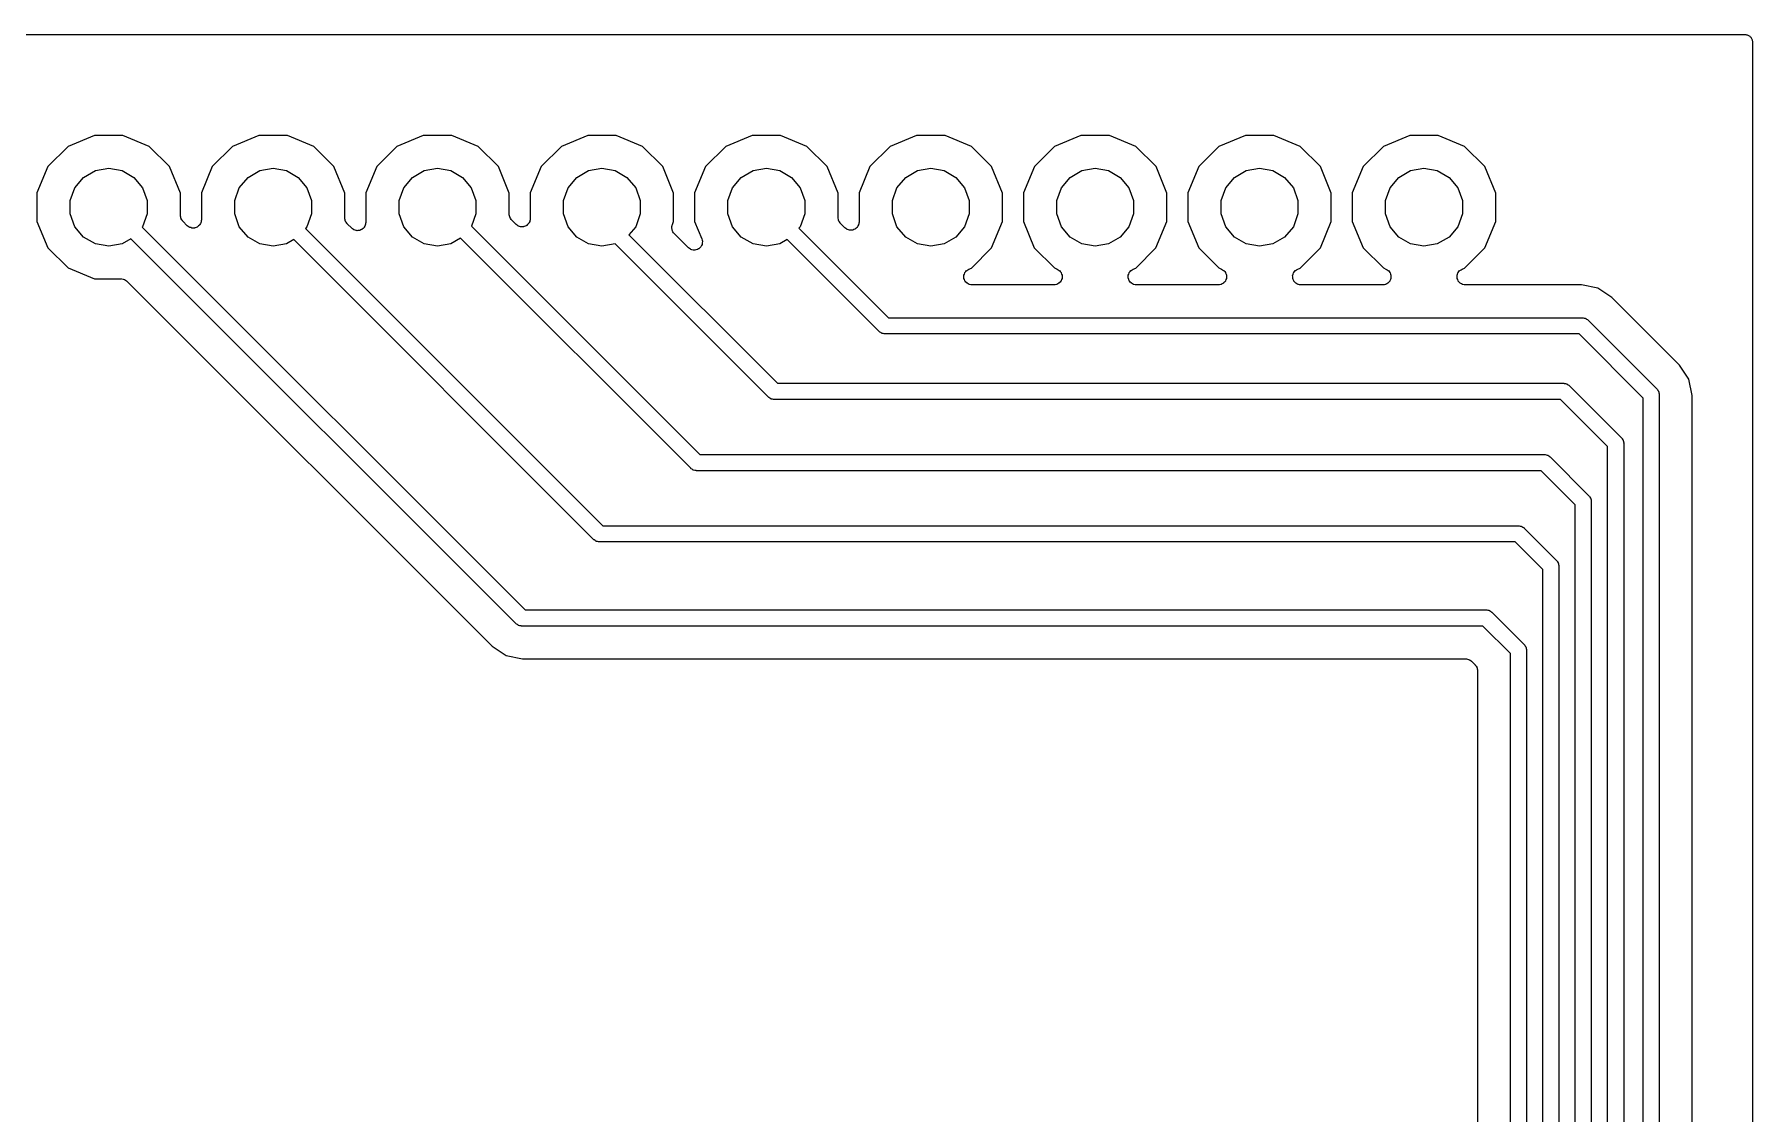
# Model space of a CAD drawing. Extents: x 37 to 156, y -136 to -20.
# Drawn here: x 128.97 to 155.52, y -36.76 to -20.08 of the extents above; entities that cross this region are included whole.
import ezdxf

# ---------------------------------------------------------------- set-up
doc = ezdxf.new("R2010")
doc.units = 0
doc.header["$MEASUREMENT"] = 0
doc.layers.add('BLACK', color=7, linetype='CONTINUOUS')

msp = doc.modelspace()

# ---------------------------------------------------------------- linework, layer by layer
at = {"layer": 'Black'}
for p, q in [((37.61, -20.083), (155.39, -20.083)), ((155.39, -20.083), (155.401, -20.0849)), ((155.401, -20.0849), (155.412, -20.0849)), ((155.412, -20.0849), (155.422, -20.0887)), ((155.422, -20.0887), (155.433, -20.0907)), ((155.433, -20.0907), (155.443, -20.0962)), ((155.443, -20.0962), (155.453, -20.1)), ((155.453, -20.1), (155.462, -20.1072)), ((155.462, -20.1072), (155.472, -20.1127)), ((155.472, -20.1127), (155.479, -20.1212)), ((155.479, -20.1212), (155.487, -20.1284)), ((155.487, -20.1284), (155.493, -20.138)), ((155.493, -20.138), (155.5, -20.1465)), ((155.5, -20.1465), (155.504, -20.1569)), ((155.504, -20.1569), (155.509, -20.1666)), ((155.509, -20.1666), (155.511, -20.1775)), ((155.511, -20.1775), (155.515, -20.1879)), ((155.515, -20.1879), (155.515, -20.1991)), ((155.515, -20.1991), (155.517, -20.21)), ((155.517, -20.21), (155.517, -135.99)), ((129.901, -21.6458), (129.493, -21.8141)), ((130.341, -21.6462), (129.901, -21.6458)), ((130.748, -21.8152), (130.341, -21.6462)), ((132.441, -21.6458), (132.033, -21.8141)), ((132.881, -21.6462), (132.441, -21.6458)), ((133.288, -21.8152), (132.881, -21.6462)), ((134.981, -21.6458), (134.573, -21.8141)), ((135.421, -21.6462), (134.981, -21.6458)), ((135.828, -21.8152), (135.421, -21.6462)), ((137.521, -21.6458), (137.113, -21.8141)), ((137.961, -21.6462), (137.521, -21.6458)), ((138.368, -21.8152), (137.961, -21.6462)), ((140.061, -21.6458), (139.653, -21.8141)), ((140.501, -21.6462), (140.061, -21.6458)), ((140.908, -21.8152), (140.501, -21.6462)), ((142.601, -21.6458), (142.193, -21.8141)), ((143.041, -21.6462), (142.601, -21.6458)), ((143.448, -21.8152), (143.041, -21.6462)), ((145.141, -21.6458), (144.733, -21.8141)), ((145.581, -21.6462), (145.141, -21.6458)), ((145.988, -21.8152), (145.581, -21.6462)), ((147.681, -21.6458), (147.273, -21.8141)), ((148.121, -21.6462), (147.681, -21.6458)), ((148.528, -21.8152), (148.121, -21.6462)), ((150.221, -21.6458), (149.813, -21.8141)), ((150.661, -21.6462), (150.221, -21.6458)), ((151.068, -21.8152), (150.661, -21.6462)), ((129.493, -21.8141), (129.181, -22.1255)), ((131.06, -22.1272), (130.748, -21.8152)), ((132.033, -21.8141), (131.721, -22.1255)), ((133.6, -22.1272), (133.288, -21.8152)), ((134.573, -21.8141), (134.261, -22.1255)), ((136.14, -22.1272), (135.828, -21.8152)), ((137.113, -21.8141), (136.801, -22.1255)), ((138.68, -22.1272), (138.368, -21.8152)), ((139.653, -21.8141), (139.341, -22.1255)), ((141.22, -22.1272), (140.908, -21.8152)), ((142.193, -21.8141), (141.881, -22.1255)), ((143.76, -22.1272), (143.448, -21.8152)), ((144.733, -21.8141), (144.421, -22.1255)), ((146.3, -22.1272), (145.988, -21.8152)), ((147.273, -21.8141), (146.961, -22.1255)), ((148.84, -22.1272), (148.528, -21.8152)), ((149.813, -21.8141), (149.501, -22.1255)), ((151.38, -22.1272), (151.068, -21.8152)), ((129.181, -22.1255), (129.012, -22.5326)), ((129.598, -22.4529), (129.733, -22.2926)), ((129.733, -22.2926), (129.914, -22.188)), ((129.914, -22.188), (130.12, -22.1517)), ((130.12, -22.1517), (130.326, -22.188)), ((130.326, -22.188), (130.507, -22.2926)), ((130.507, -22.2926), (130.642, -22.4529)), ((131.228, -22.5346), (131.06, -22.1272)), ((131.721, -22.1255), (131.552, -22.5326)), ((132.138, -22.4529), (132.273, -22.2926)), ((132.273, -22.2926), (132.454, -22.188)), ((132.454, -22.188), (132.66, -22.1517)), ((132.66, -22.1517), (132.866, -22.188)), ((132.866, -22.188), (133.047, -22.2926)), ((133.047, -22.2926), (133.182, -22.4529)), ((133.768, -22.5346), (133.6, -22.1272)), ((134.261, -22.1255), (134.092, -22.5326)), ((134.678, -22.4529), (134.813, -22.2926)), ((134.813, -22.2926), (134.994, -22.188)), ((134.994, -22.188), (135.2, -22.1517)), ((135.2, -22.1517), (135.406, -22.188)), ((135.406, -22.188), (135.587, -22.2926)), ((135.587, -22.2926), (135.722, -22.4529)), ((136.308, -22.5346), (136.14, -22.1272)), ((136.801, -22.1255), (136.632, -22.5326)), ((137.218, -22.4529), (137.353, -22.2926)), ((137.353, -22.2926), (137.534, -22.188)), ((137.534, -22.188), (137.74, -22.1517)), ((137.74, -22.1517), (137.946, -22.188)), ((137.946, -22.188), (138.127, -22.2926)), ((138.127, -22.2926), (138.262, -22.4529)), ((138.848, -22.5346), (138.68, -22.1272)), ((139.341, -22.1255), (139.172, -22.5326)), ((139.758, -22.4529), (139.893, -22.2926)), ((139.893, -22.2926), (140.074, -22.188)), ((140.074, -22.188), (140.28, -22.1517)), ((140.28, -22.1517), (140.486, -22.188)), ((140.486, -22.188), (140.667, -22.2926)), ((140.667, -22.2926), (140.802, -22.4529)), ((141.388, -22.5346), (141.22, -22.1272)), ((141.881, -22.1255), (141.712, -22.5326)), ((142.298, -22.4529), (142.433, -22.2926)), ((142.433, -22.2926), (142.614, -22.188)), ((142.614, -22.188), (142.82, -22.1517)), ((142.82, -22.1517), (143.026, -22.188)), ((143.026, -22.188), (143.207, -22.2926)), ((143.207, -22.2926), (143.342, -22.4529)), ((143.928, -22.5346), (143.76, -22.1272)), ((144.421, -22.1255), (144.252, -22.5326)), ((144.838, -22.4529), (144.973, -22.2926)), ((144.973, -22.2926), (145.154, -22.188)), ((145.154, -22.188), (145.36, -22.1517)), ((145.36, -22.1517), (145.566, -22.188)), ((145.566, -22.188), (145.747, -22.2926)), ((145.747, -22.2926), (145.882, -22.4529)), ((146.468, -22.5346), (146.3, -22.1272)), ((146.961, -22.1255), (146.792, -22.5326)), ((147.378, -22.4529), (147.513, -22.2926)), ((147.513, -22.2926), (147.694, -22.188)), ((147.694, -22.188), (147.9, -22.1517)), ((147.9, -22.1517), (148.106, -22.188)), ((148.106, -22.188), (148.287, -22.2926)), ((148.287, -22.2926), (148.422, -22.4529)), ((149.008, -22.5346), (148.84, -22.1272)), ((149.501, -22.1255), (149.332, -22.5326)), ((149.918, -22.4529), (150.053, -22.2926)), ((150.053, -22.2926), (150.234, -22.188)), ((150.234, -22.188), (150.44, -22.1517)), ((150.44, -22.1517), (150.646, -22.188)), ((150.646, -22.188), (150.827, -22.2926)), ((150.827, -22.2926), (150.962, -22.4529)), ((151.548, -22.5346), (151.38, -22.1272)), ((129.012, -22.5326), (129.012, -22.9734)), ((129.527, -22.6494), (129.598, -22.4529)), ((130.642, -22.4529), (130.713, -22.6494)), ((131.228, -22.88), (131.228, -22.5346)), ((131.552, -22.5326), (131.552, -22.9501)), ((132.067, -22.6494), (132.138, -22.4529)), ((133.182, -22.4529), (133.253, -22.6494)), ((133.768, -22.9199), (133.768, -22.5346)), ((134.092, -22.5326), (134.092, -22.9901)), ((134.607, -22.6494), (134.678, -22.4529)), ((135.722, -22.4529), (135.793, -22.6494)), ((136.308, -22.86), (136.308, -22.5346)), ((136.632, -22.5326), (136.632, -22.9302)), ((137.147, -22.6494), (137.218, -22.4529)), ((138.262, -22.4529), (138.333, -22.6494)), ((138.848, -22.9754), (138.848, -22.5346)), ((139.172, -22.5326), (139.172, -22.9734)), ((139.687, -22.6494), (139.758, -22.4529)), ((140.802, -22.4529), (140.873, -22.6494)), ((141.388, -22.9139), (141.388, -22.5346)), ((141.712, -22.5326), (141.712, -22.9841)), ((142.227, -22.6494), (142.298, -22.4529)), ((143.342, -22.4529), (143.413, -22.6494)), ((143.928, -22.9754), (143.928, -22.5346)), ((144.252, -22.5326), (144.252, -22.9734)), ((144.767, -22.6494), (144.838, -22.4529)), ((145.882, -22.4529), (145.953, -22.6494)), ((146.468, -22.9754), (146.468, -22.5346)), ((146.792, -22.5326), (146.792, -22.9734)), ((147.307, -22.6494), (147.378, -22.4529)), ((148.422, -22.4529), (148.493, -22.6494)), ((149.008, -22.9754), (149.008, -22.5346)), ((149.332, -22.5326), (149.332, -22.9734)), ((149.847, -22.6494), (149.918, -22.4529)), ((150.962, -22.4529), (151.033, -22.6494)), ((151.548, -22.9754), (151.548, -22.5346)), ((129.527, -22.8586), (129.527, -22.6494)), ((130.713, -22.6494), (130.713, -22.8586)), ((132.067, -22.8586), (132.067, -22.6494)), ((133.253, -22.6494), (133.253, -22.8586)), ((134.607, -22.8586), (134.607, -22.6494)), ((135.793, -22.6494), (135.793, -22.8586)), ((137.147, -22.8586), (137.147, -22.6494)), ((138.333, -22.6494), (138.333, -22.8586)), ((139.687, -22.8586), (139.687, -22.6494)), ((140.873, -22.6494), (140.873, -22.8586)), ((142.227, -22.8586), (142.227, -22.6494)), ((143.413, -22.6494), (143.413, -22.8586)), ((144.767, -22.8586), (144.767, -22.6494)), ((145.953, -22.6494), (145.953, -22.8586)), ((147.307, -22.8586), (147.307, -22.6494)), ((148.493, -22.6494), (148.493, -22.8586)), ((149.847, -22.8586), (149.847, -22.6494)), ((151.033, -22.6494), (151.033, -22.8586)), ((129.012, -22.9734), (129.18, -23.3808)), ((129.598, -23.0551), (129.527, -22.8586)), ((129.733, -23.2154), (129.598, -23.0551)), ((130.642, -23.0551), (130.637, -23.0604)), ((130.637, -23.0604), (136.552, -28.975)), ((130.713, -22.8586), (130.642, -23.0551)), ((131.229, -22.8855), (131.228, -22.88)), ((131.228, -22.8912), (131.229, -22.8855)), ((131.233, -22.9071), (131.228, -22.8912)), ((131.236, -22.9234), (131.233, -22.9071)), ((131.238, -22.9283), (131.236, -22.9234)), ((131.24, -22.9338), (131.238, -22.9283)), ((131.249, -22.9473), (131.24, -22.9338)), ((131.258, -22.9616), (131.249, -22.9473)), ((131.262, -22.9653), (131.258, -22.9616)), ((131.265, -22.9699), (131.262, -22.9653)), ((131.335, -23.0398), (131.265, -22.9699)), ((131.349, -23.0493), (131.335, -23.0398)), ((131.361, -23.06), (131.349, -23.0493)), ((131.367, -23.0619), (131.361, -23.06)), ((131.371, -23.0651), (131.367, -23.0619)), ((131.387, -23.0694), (131.371, -23.0651)), ((131.403, -23.0751), (131.387, -23.0694)), ((131.408, -23.0751), (131.403, -23.0751)), ((131.414, -23.0765), (131.408, -23.0751)), ((131.43, -23.0751), (131.414, -23.0765)), ((131.447, -23.0751), (131.43, -23.0751)), ((131.452, -23.0732), (131.447, -23.0751)), ((131.458, -23.0727), (131.452, -23.0732)), ((131.473, -23.0657), (131.458, -23.0727)), ((131.488, -23.0601), (131.473, -23.0657)), ((131.493, -23.0564), (131.488, -23.0601)), ((131.498, -23.0541), (131.493, -23.0564)), ((131.509, -23.0424), (131.498, -23.0541)), ((131.522, -23.0317), (131.509, -23.0424)), ((131.525, -23.0269), (131.522, -23.0317)), ((131.529, -23.0229), (131.525, -23.0269)), ((131.536, -23.0079), (131.529, -23.0229)), ((131.544, -22.9936), (131.536, -23.0079)), ((131.545, -22.988), (131.544, -22.9936)), ((131.547, -22.9829), (131.545, -22.988)), ((131.549, -22.9664), (131.547, -22.9829)), ((131.552, -22.9501), (131.549, -22.9664)), ((132.138, -23.0551), (132.067, -22.8586)), ((132.273, -23.2154), (132.138, -23.0551)), ((133.182, -23.0551), (133.159, -23.0822)), ((133.159, -23.0822), (137.752, -27.675)), ((133.253, -22.8586), (133.182, -23.0551)), ((133.769, -22.9255), (133.768, -22.9199)), ((133.768, -22.9311), (133.769, -22.9255)), ((133.773, -22.9471), (133.768, -22.9311)), ((133.775, -22.9634), (133.773, -22.9471)), ((133.778, -22.9683), (133.775, -22.9634)), ((133.78, -22.9737), (133.778, -22.9683)), ((133.789, -22.9873), (133.78, -22.9737)), ((133.797, -23.0016), (133.789, -22.9873)), ((133.802, -23.0052), (133.797, -23.0016)), ((133.805, -23.0099), (133.802, -23.0052)), ((133.875, -23.0798), (133.805, -23.0099)), ((133.889, -23.0893), (133.875, -23.0798)), ((133.901, -23.0999), (133.889, -23.0893)), ((134.038, -23.094), (134.033, -23.0964)), ((134.049, -23.0823), (134.038, -23.094)), ((134.062, -23.0717), (134.049, -23.0823)), ((134.065, -23.0668), (134.062, -23.0717)), ((134.069, -23.0628), (134.065, -23.0668)), ((134.076, -23.0479), (134.069, -23.0628)), ((134.084, -23.0335), (134.076, -23.0479)), ((134.085, -23.028), (134.084, -23.0335)), ((134.087, -23.0229), (134.085, -23.028)), ((134.089, -23.0064), (134.087, -23.0229)), ((134.092, -22.9901), (134.089, -23.0064)), ((134.678, -23.0551), (134.607, -22.8586)), ((134.813, -23.2154), (134.678, -23.0551)), ((135.793, -22.8586), (135.724, -23.0476)), ((135.724, -23.0476), (139.252, -26.575)), ((136.309, -22.8656), (136.308, -22.86)), ((136.308, -22.8712), (136.309, -22.8656)), ((136.313, -22.8871), (136.308, -22.8712)), ((136.316, -22.9034), (136.313, -22.8871)), ((136.318, -22.9083), (136.316, -22.9034)), ((136.32, -22.9138), (136.318, -22.9083)), ((136.329, -22.9273), (136.32, -22.9138)), ((136.338, -22.9417), (136.329, -22.9273)), ((136.342, -22.9453), (136.338, -22.9417)), ((136.345, -22.9499), (136.342, -22.9453)), ((136.415, -23.0198), (136.345, -22.9499)), ((136.429, -23.0293), (136.415, -23.0198)), ((136.441, -23.04), (136.429, -23.0293)), ((136.447, -23.0419), (136.441, -23.04)), ((136.451, -23.0451), (136.447, -23.0419)), ((136.467, -23.0494), (136.451, -23.0451)), ((136.483, -23.0551), (136.467, -23.0494)), ((136.488, -23.0551), (136.483, -23.0551)), ((136.494, -23.0566), (136.488, -23.0551)), ((136.51, -23.0551), (136.494, -23.0566)), ((136.527, -23.0551), (136.51, -23.0551)), ((136.532, -23.0532), (136.527, -23.0551)), ((136.538, -23.0527), (136.532, -23.0532)), ((136.553, -23.0457), (136.538, -23.0527)), ((136.568, -23.0401), (136.553, -23.0457)), ((136.573, -23.0365), (136.568, -23.0401)), ((136.578, -23.0341), (136.573, -23.0365)), ((136.589, -23.0224), (136.578, -23.0341)), ((136.602, -23.0118), (136.589, -23.0224)), ((136.605, -23.0069), (136.602, -23.0118)), ((136.609, -23.0029), (136.605, -23.0069)), ((136.616, -22.9879), (136.609, -23.0029)), ((136.624, -22.9736), (136.616, -22.9879)), ((136.625, -22.968), (136.624, -22.9736)), ((136.628, -22.9629), (136.625, -22.968)), ((136.629, -22.9464), (136.628, -22.9629)), ((136.632, -22.9302), (136.629, -22.9464)), ((137.218, -23.0551), (137.147, -22.8586)), ((137.353, -23.2154), (137.218, -23.0551)), ((138.262, -23.0551), (138.157, -23.18)), ((138.333, -22.8586), (138.262, -23.0551)), ((138.819, -23.0652), (138.822, -23.0517)), ((138.82, -23.0736), (138.819, -23.0652)), ((138.819, -23.0819), (138.82, -23.0736)), ((138.823, -23.0953), (138.819, -23.0819)), ((138.822, -23.0517), (138.823, -23.038)), ((138.823, -23.038), (138.827, -23.0304)), ((138.827, -23.0304), (138.828, -23.0222)), ((138.828, -23.0222), (138.848, -22.9754)), ((139.172, -22.9734), (139.283, -23.2422)), ((139.758, -23.0551), (139.687, -22.8586)), ((139.893, -23.2154), (139.758, -23.0551)), ((140.802, -23.0551), (140.782, -23.0789)), ((140.782, -23.0789), (142.165, -24.462)), ((140.873, -22.8586), (140.802, -23.0551)), ((141.389, -22.9195), (141.388, -22.9139)), ((141.388, -22.9251), (141.389, -22.9195)), ((141.393, -22.9411), (141.388, -22.9251)), ((141.395, -22.9574), (141.393, -22.9411)), ((141.398, -22.9623), (141.395, -22.9574)), ((141.4, -22.9677), (141.398, -22.9623)), ((141.409, -22.9813), (141.4, -22.9677)), ((141.418, -22.9956), (141.409, -22.9813)), ((141.422, -22.9992), (141.418, -22.9956)), ((141.425, -23.0039), (141.422, -22.9992)), ((141.495, -23.0738), (141.425, -23.0039)), ((141.509, -23.0833), (141.495, -23.0738)), ((141.521, -23.0939), (141.509, -23.0833)), ((141.527, -23.0959), (141.521, -23.0939)), ((141.648, -23.094), (141.633, -23.0997)), ((141.653, -23.0904), (141.648, -23.094)), ((141.658, -23.088), (141.653, -23.0904)), ((141.669, -23.0763), (141.658, -23.088)), ((141.682, -23.0657), (141.669, -23.0763)), ((141.685, -23.0608), (141.682, -23.0657)), ((141.689, -23.0568), (141.685, -23.0608)), ((141.696, -23.0419), (141.689, -23.0568)), ((141.704, -23.0275), (141.696, -23.0419)), ((141.705, -23.022), (141.704, -23.0275)), ((141.707, -23.0169), (141.705, -23.022)), ((141.709, -23.0004), (141.707, -23.0169)), ((141.712, -22.9841), (141.709, -23.0004)), ((142.298, -23.0551), (142.227, -22.8586)), ((142.433, -23.2154), (142.298, -23.0551)), ((143.342, -23.0551), (143.207, -23.2154)), ((143.413, -22.8586), (143.342, -23.0551)), ((143.759, -23.3825), (143.928, -22.9754)), ((144.252, -22.9734), (144.42, -23.3808)), ((144.838, -23.0551), (144.767, -22.8586)), ((144.973, -23.2154), (144.838, -23.0551)), ((145.882, -23.0551), (145.747, -23.2154)), ((145.953, -22.8586), (145.882, -23.0551)), ((146.299, -23.3825), (146.468, -22.9754)), ((146.792, -22.9734), (146.96, -23.3808)), ((147.378, -23.0551), (147.307, -22.8586)), ((147.513, -23.2154), (147.378, -23.0551)), ((148.422, -23.0551), (148.287, -23.2154)), ((148.493, -22.8586), (148.422, -23.0551)), ((148.839, -23.3825), (149.008, -22.9754)), ((149.332, -22.9734), (149.5, -23.3808)), ((149.918, -23.0551), (149.847, -22.8586)), ((150.053, -23.2154), (149.918, -23.0551)), ((150.962, -23.0551), (150.827, -23.2154)), ((151.033, -22.8586), (150.962, -23.0551)), ((151.379, -23.3825), (151.548, -22.9754)), ((129.914, -23.32), (129.733, -23.2154)), ((130.12, -23.3563), (129.914, -23.32)), ((130.326, -23.32), (130.12, -23.3563)), ((130.464, -23.2405), (130.326, -23.32)), ((136.412, -29.1884), (130.464, -23.2405)), ((132.454, -23.32), (132.273, -23.2154)), ((132.66, -23.3563), (132.454, -23.32)), ((132.866, -23.32), (132.66, -23.3563)), ((132.978, -23.2551), (132.866, -23.32)), ((137.612, -27.8884), (132.978, -23.2551)), ((133.906, -23.1019), (133.901, -23.0999)), ((133.911, -23.1051), (133.906, -23.1019)), ((133.927, -23.1094), (133.911, -23.1051)), ((133.943, -23.115), (133.927, -23.1094)), ((133.948, -23.115), (133.943, -23.115)), ((133.954, -23.1165), (133.948, -23.115)), ((133.97, -23.1151), (133.954, -23.1165)), ((133.987, -23.1151), (133.97, -23.1151)), ((133.992, -23.1132), (133.987, -23.1151)), ((133.998, -23.1127), (133.992, -23.1132)), ((134.013, -23.1057), (133.998, -23.1127)), ((134.028, -23.1), (134.013, -23.1057)), ((134.033, -23.0964), (134.028, -23.1)), ((134.994, -23.32), (134.813, -23.2154)), ((135.2, -23.3563), (134.994, -23.32)), ((135.406, -23.32), (135.2, -23.3563)), ((135.556, -23.2331), (135.406, -23.32)), ((139.112, -26.7884), (135.556, -23.2331)), ((137.534, -23.32), (137.353, -23.2154)), ((137.74, -23.3563), (137.534, -23.32)), ((137.944, -23.3204), (137.74, -23.3563)), ((140.312, -25.6884), (137.944, -23.3204)), ((138.157, -23.18), (140.452, -25.475)), ((138.825, -23.1089), (138.823, -23.0953)), ((138.828, -23.1164), (138.825, -23.1089)), ((138.831, -23.1245), (138.828, -23.1164)), ((138.838, -23.1358), (138.831, -23.1245)), ((138.845, -23.1481), (138.838, -23.1358)), ((138.851, -23.1538), (138.845, -23.1481)), ((138.856, -23.1607), (138.851, -23.1538)), ((139.076, -23.3805), (138.856, -23.1607)), ((139.278, -23.3461), (139.27, -23.3635)), ((139.287, -23.329), (139.278, -23.3461)), ((139.283, -23.2422), (139.287, -23.261)), ((139.287, -23.261), (139.292, -23.2796)), ((139.288, -23.3235), (139.287, -23.3261)), ((139.287, -23.3261), (139.287, -23.329)), ((139.29, -23.3044), (139.288, -23.3235)), ((139.292, -23.2852), (139.29, -23.3044)), ((139.292, -23.2796), (139.292, -23.2825)), ((139.292, -23.2825), (139.292, -23.2852)), ((140.074, -23.32), (139.893, -23.2154)), ((140.28, -23.3563), (140.074, -23.32)), ((140.486, -23.32), (140.28, -23.3563)), ((140.602, -23.2529), (140.486, -23.32)), ((142.025, -24.6754), (140.602, -23.2529)), ((141.531, -23.0991), (141.527, -23.0959)), ((141.547, -23.1034), (141.531, -23.0991)), ((141.563, -23.109), (141.547, -23.1034)), ((141.568, -23.1091), (141.563, -23.109)), ((141.574, -23.1105), (141.568, -23.1091)), ((141.59, -23.1091), (141.574, -23.1105)), ((141.607, -23.1091), (141.59, -23.1091)), ((141.612, -23.1072), (141.607, -23.1091)), ((141.618, -23.1067), (141.612, -23.1072)), ((141.633, -23.0997), (141.618, -23.1067)), ((142.614, -23.32), (142.433, -23.2154)), ((142.82, -23.3563), (142.614, -23.32)), ((143.026, -23.32), (142.82, -23.3563)), ((143.207, -23.2154), (143.026, -23.32)), ((145.154, -23.32), (144.973, -23.2154)), ((145.36, -23.3563), (145.154, -23.32)), ((145.566, -23.32), (145.36, -23.3563)), ((145.747, -23.2154), (145.566, -23.32)), ((147.694, -23.32), (147.513, -23.2154)), ((147.9, -23.3563), (147.694, -23.32)), ((148.106, -23.32), (147.9, -23.3563)), ((148.287, -23.2154), (148.106, -23.32)), ((150.234, -23.32), (150.053, -23.2154)), ((150.44, -23.3563), (150.234, -23.32)), ((150.646, -23.32), (150.44, -23.3563)), ((150.827, -23.2154), (150.646, -23.32)), ((129.18, -23.3808), (129.492, -23.6928)), ((139.091, -23.3915), (139.076, -23.3805)), ((139.107, -23.4033), (139.091, -23.3915)), ((139.109, -23.4041), (139.107, -23.4033)), ((139.112, -23.4058), (139.109, -23.4041)), ((139.13, -23.4108), (139.112, -23.4058)), ((139.149, -23.4166), (139.13, -23.4108)), ((139.152, -23.4165), (139.149, -23.4166)), ((139.154, -23.4172), (139.152, -23.4165)), ((139.174, -23.4155), (139.154, -23.4172)), ((139.193, -23.4147), (139.174, -23.4155)), ((139.196, -23.4136), (139.193, -23.4147)), ((139.198, -23.4133), (139.196, -23.4136)), ((139.216, -23.4052), (139.198, -23.4133)), ((139.234, -23.3978), (139.216, -23.4052)), ((139.236, -23.3959), (139.234, -23.3978)), ((139.238, -23.3947), (139.236, -23.3959)), ((139.252, -23.3811), (139.238, -23.3947)), ((139.266, -23.3681), (139.252, -23.3811)), ((139.267, -23.3655), (139.266, -23.3681)), ((139.27, -23.3635), (139.267, -23.3655)), ((143.447, -23.6939), (143.759, -23.3825)), ((144.42, -23.3808), (144.732, -23.6928)), ((145.987, -23.6939), (146.299, -23.3825)), ((146.96, -23.3808), (147.272, -23.6928)), ((148.527, -23.6939), (148.839, -23.3825)), ((149.5, -23.3808), (149.812, -23.6928)), ((151.067, -23.6939), (151.379, -23.3825)), ((129.492, -23.6928), (129.899, -23.8618)), ((129.899, -23.8618), (130.314, -23.8622)), ((130.314, -23.8622), (130.32, -23.8631)), ((130.32, -23.8631), (130.325, -23.8627)), ((130.325, -23.8627), (130.342, -23.867)), ((130.342, -23.867), (130.358, -23.8699)), ((130.358, -23.8699), (130.363, -23.8726)), ((130.363, -23.8726), (130.368, -23.8741)), ((130.368, -23.8741), (130.382, -23.8836)), ((130.382, -23.8836), (130.396, -23.892)), ((143.331, -23.8103), (143.332, -23.8077)), ((143.332, -23.8297), (143.331, -23.8103)), ((143.332, -23.8049), (143.339, -23.7867)), ((143.332, -23.8077), (143.332, -23.8049)), ((143.332, -23.8491), (143.332, -23.8297)), ((143.333, -23.8516), (143.332, -23.8491)), ((143.333, -23.8544), (143.333, -23.8516)), ((143.341, -23.8723), (143.333, -23.8544)), ((143.339, -23.7867), (143.345, -23.7683)), ((143.347, -23.8905), (143.341, -23.8723)), ((143.345, -23.7683), (143.346, -23.7661)), ((143.346, -23.7661), (143.347, -23.7635)), ((143.347, -23.7635), (143.36, -23.7487)), ((143.349, -23.8926), (143.347, -23.8905)), ((143.36, -23.7487), (143.371, -23.7333)), ((143.371, -23.7333), (143.374, -23.7318)), ((143.374, -23.7318), (143.376, -23.7297)), ((143.376, -23.7297), (143.392, -23.72)), ((143.392, -23.72), (143.409, -23.7096)), ((143.409, -23.7096), (143.447, -23.6939)), ((144.732, -23.6928), (144.772, -23.7097)), ((144.772, -23.7097), (144.789, -23.7201)), ((144.789, -23.7201), (144.805, -23.7297)), ((144.805, -23.7297), (144.807, -23.7319)), ((144.807, -23.7319), (144.81, -23.7334)), ((144.81, -23.7334), (144.821, -23.7487)), ((144.821, -23.7487), (144.834, -23.7635)), ((144.834, -23.8905), (144.832, -23.8927)), ((144.834, -23.7635), (144.835, -23.7662)), ((144.84, -23.8724), (144.834, -23.8905)), ((144.835, -23.7662), (144.836, -23.7685)), ((144.836, -23.7685), (144.842, -23.7868)), ((144.848, -23.8546), (144.84, -23.8724)), ((144.842, -23.7868), (144.849, -23.8049)), ((144.849, -23.8491), (144.848, -23.8517)), ((144.848, -23.8517), (144.848, -23.8546)), ((144.849, -23.8049), (144.849, -23.8078)), ((144.849, -23.8078), (144.85, -23.8105)), ((144.85, -23.8105), (144.849, -23.8298)), ((144.849, -23.8298), (144.849, -23.8491)), ((145.871, -23.8103), (145.872, -23.8077)), ((145.872, -23.8297), (145.871, -23.8103)), ((145.872, -23.8049), (145.879, -23.7867)), ((145.872, -23.8077), (145.872, -23.8049)), ((145.872, -23.8491), (145.872, -23.8297)), ((145.873, -23.8516), (145.872, -23.8491)), ((145.873, -23.8544), (145.873, -23.8516)), ((145.881, -23.8723), (145.873, -23.8544)), ((145.879, -23.7867), (145.885, -23.7683)), ((145.887, -23.8905), (145.881, -23.8723)), ((145.885, -23.7683), (145.886, -23.7661)), ((145.886, -23.7661), (145.887, -23.7635)), ((145.887, -23.7635), (145.9, -23.7487)), ((145.889, -23.8926), (145.887, -23.8905)), ((145.9, -23.7487), (145.911, -23.7333)), ((145.911, -23.7333), (145.914, -23.7318)), ((145.914, -23.7318), (145.916, -23.7297)), ((145.916, -23.7297), (145.932, -23.72)), ((145.932, -23.72), (145.949, -23.7096)), ((145.949, -23.7096), (145.987, -23.6939)), ((147.272, -23.6928), (147.312, -23.7097)), ((147.312, -23.7097), (147.329, -23.7201)), ((147.329, -23.7201), (147.345, -23.7297)), ((147.345, -23.7297), (147.347, -23.7319)), ((147.347, -23.7319), (147.35, -23.7334)), ((147.35, -23.7334), (147.361, -23.7487)), ((147.361, -23.7487), (147.374, -23.7635)), ((147.374, -23.8905), (147.372, -23.8927)), ((147.374, -23.7635), (147.375, -23.7662)), ((147.38, -23.8724), (147.374, -23.8905)), ((147.375, -23.7662), (147.376, -23.7685)), ((147.376, -23.7685), (147.382, -23.7868)), ((147.388, -23.8546), (147.38, -23.8724)), ((147.382, -23.7868), (147.389, -23.8049)), ((147.389, -23.8491), (147.388, -23.8517)), ((147.388, -23.8517), (147.388, -23.8546)), ((147.389, -23.8049), (147.389, -23.8078)), ((147.389, -23.8078), (147.39, -23.8105)), ((147.39, -23.8105), (147.389, -23.8298)), ((147.389, -23.8298), (147.389, -23.8491)), ((148.411, -23.8103), (148.412, -23.8077)), ((148.412, -23.8297), (148.411, -23.8103)), ((148.412, -23.8049), (148.419, -23.7867)), ((148.412, -23.8077), (148.412, -23.8049)), ((148.412, -23.8491), (148.412, -23.8297)), ((148.413, -23.8516), (148.412, -23.8491)), ((148.413, -23.8544), (148.413, -23.8516)), ((148.421, -23.8723), (148.413, -23.8544)), ((148.419, -23.7867), (148.425, -23.7683)), ((148.427, -23.8905), (148.421, -23.8723)), ((148.425, -23.7683), (148.426, -23.7661)), ((148.426, -23.7661), (148.427, -23.7635)), ((148.427, -23.7635), (148.44, -23.7487)), ((148.429, -23.8926), (148.427, -23.8905)), ((148.44, -23.7487), (148.451, -23.7333)), ((148.451, -23.7333), (148.454, -23.7318)), ((148.454, -23.7318), (148.456, -23.7297)), ((148.456, -23.7297), (148.472, -23.72)), ((148.472, -23.72), (148.489, -23.7096)), ((148.489, -23.7096), (148.527, -23.6939)), ((149.812, -23.6928), (149.852, -23.7097)), ((149.852, -23.7097), (149.869, -23.7201)), ((149.869, -23.7201), (149.885, -23.7297)), ((149.885, -23.7297), (149.887, -23.7319)), ((149.887, -23.7319), (149.89, -23.7334)), ((149.89, -23.7334), (149.901, -23.7487)), ((149.901, -23.7487), (149.914, -23.7635)), ((149.914, -23.8905), (149.912, -23.8927)), ((149.914, -23.7635), (149.915, -23.7662)), ((149.92, -23.8724), (149.914, -23.8905)), ((149.915, -23.7662), (149.916, -23.7685)), ((149.916, -23.7685), (149.922, -23.7868)), ((149.928, -23.8546), (149.92, -23.8724)), ((149.922, -23.7868), (149.929, -23.8049)), ((149.929, -23.8491), (149.928, -23.8517)), ((149.928, -23.8517), (149.928, -23.8546)), ((149.929, -23.8049), (149.929, -23.8078)), ((149.929, -23.8078), (149.93, -23.8105)), ((149.93, -23.8105), (149.929, -23.8298)), ((149.929, -23.8298), (149.929, -23.8491)), ((150.951, -23.8103), (150.952, -23.8077)), ((150.952, -23.8297), (150.951, -23.8103)), ((150.952, -23.8049), (150.959, -23.7867)), ((150.952, -23.8077), (150.952, -23.8049)), ((150.952, -23.8491), (150.952, -23.8297)), ((150.953, -23.8516), (150.952, -23.8491)), ((150.953, -23.8544), (150.953, -23.8516)), ((150.961, -23.8723), (150.953, -23.8544)), ((150.959, -23.7867), (150.965, -23.7683)), ((150.967, -23.8905), (150.961, -23.8723)), ((150.965, -23.7683), (150.966, -23.7661)), ((150.966, -23.7661), (150.967, -23.7635)), ((150.967, -23.7635), (150.98, -23.7487)), ((150.969, -23.8926), (150.967, -23.8905)), ((150.98, -23.7487), (150.991, -23.7333)), ((150.991, -23.7333), (150.994, -23.7318)), ((150.994, -23.7318), (150.996, -23.7297)), ((150.996, -23.7297), (151.012, -23.72)), ((151.012, -23.72), (151.029, -23.7096)), ((151.029, -23.7096), (151.067, -23.6939)), ((130.396, -23.892), (130.4, -23.8962)), ((130.4, -23.8962), (130.404, -23.8994)), ((130.404, -23.8994), (136.044, -29.5388)), ((143.35, -23.8951), (143.349, -23.8926)), ((143.363, -23.9094), (143.35, -23.8951)), ((143.376, -23.9243), (143.363, -23.9094)), ((143.378, -23.9257), (143.376, -23.9243)), ((143.38, -23.9277), (143.378, -23.9257)), ((143.397, -23.9366), (143.38, -23.9277)), ((143.414, -23.9463), (143.397, -23.9366)), ((143.416, -23.9468), (143.414, -23.9463)), ((143.419, -23.9481), (143.416, -23.9468)), ((143.438, -23.9506), (143.419, -23.9481)), ((143.457, -23.954), (143.438, -23.9506)), ((144.724, -23.954), (143.457, -23.954)), ((144.743, -23.9507), (144.724, -23.954)), ((144.762, -23.9482), (144.743, -23.9507)), ((144.764, -23.9468), (144.762, -23.9482)), ((144.767, -23.9463), (144.764, -23.9468)), ((144.784, -23.9367), (144.767, -23.9463)), ((144.801, -23.9278), (144.784, -23.9367)), ((144.803, -23.9257), (144.801, -23.9278)), ((144.805, -23.9243), (144.803, -23.9257)), ((144.818, -23.9095), (144.805, -23.9243)), ((144.831, -23.8953), (144.818, -23.9095)), ((144.832, -23.8927), (144.831, -23.8953)), ((145.89, -23.8951), (145.889, -23.8926)), ((145.903, -23.9094), (145.89, -23.8951)), ((145.916, -23.9243), (145.903, -23.9094)), ((145.918, -23.9257), (145.916, -23.9243)), ((145.92, -23.9277), (145.918, -23.9257)), ((145.937, -23.9366), (145.92, -23.9277)), ((145.954, -23.9463), (145.937, -23.9366)), ((145.956, -23.9468), (145.954, -23.9463)), ((145.959, -23.9481), (145.956, -23.9468)), ((145.978, -23.9506), (145.959, -23.9481)), ((145.997, -23.954), (145.978, -23.9506)), ((147.264, -23.954), (145.997, -23.954)), ((147.283, -23.9507), (147.264, -23.954)), ((147.302, -23.9482), (147.283, -23.9507)), ((147.304, -23.9468), (147.302, -23.9482)), ((147.307, -23.9463), (147.304, -23.9468)), ((147.324, -23.9367), (147.307, -23.9463)), ((147.341, -23.9278), (147.324, -23.9367)), ((147.343, -23.9257), (147.341, -23.9278)), ((147.345, -23.9243), (147.343, -23.9257)), ((147.358, -23.9095), (147.345, -23.9243)), ((147.371, -23.8953), (147.358, -23.9095)), ((147.372, -23.8927), (147.371, -23.8953)), ((148.43, -23.8951), (148.429, -23.8926)), ((148.443, -23.9094), (148.43, -23.8951)), ((148.456, -23.9243), (148.443, -23.9094)), ((148.458, -23.9257), (148.456, -23.9243)), ((148.46, -23.9277), (148.458, -23.9257)), ((148.477, -23.9366), (148.46, -23.9277)), ((148.494, -23.9463), (148.477, -23.9366)), ((148.496, -23.9468), (148.494, -23.9463)), ((148.499, -23.9481), (148.496, -23.9468)), ((148.518, -23.9506), (148.499, -23.9481)), ((148.537, -23.954), (148.518, -23.9506)), ((149.804, -23.954), (148.537, -23.954)), ((149.823, -23.9507), (149.804, -23.954)), ((149.842, -23.9482), (149.823, -23.9507)), ((149.844, -23.9468), (149.842, -23.9482)), ((149.847, -23.9463), (149.844, -23.9468)), ((149.864, -23.9367), (149.847, -23.9463)), ((149.881, -23.9278), (149.864, -23.9367)), ((149.883, -23.9257), (149.881, -23.9278)), ((149.885, -23.9243), (149.883, -23.9257)), ((149.898, -23.9095), (149.885, -23.9243)), ((149.911, -23.8953), (149.898, -23.9095)), ((149.912, -23.8927), (149.911, -23.8953)), ((150.97, -23.8951), (150.969, -23.8926)), ((150.983, -23.9094), (150.97, -23.8951)), ((150.996, -23.9243), (150.983, -23.9094)), ((150.998, -23.9257), (150.996, -23.9243)), ((151, -23.9277), (150.998, -23.9257)), ((151.017, -23.9366), (151, -23.9277)), ((151.034, -23.9463), (151.017, -23.9366)), ((151.036, -23.9468), (151.034, -23.9463)), ((151.039, -23.9481), (151.036, -23.9468)), ((151.058, -23.9506), (151.039, -23.9481)), ((151.077, -23.954), (151.058, -23.9506)), ((152.874, -23.954), (151.077, -23.954)), ((153.128, -24.0045), (152.874, -23.954)), ((153.343, -24.1482), (153.128, -24.0045)), ((154.389, -25.1936), (153.343, -24.1482)), ((142.029, -24.6785), (142.025, -24.6754)), ((142.033, -24.6828), (142.029, -24.6785)), ((142.047, -24.6909), (142.033, -24.6828)), ((142.165, -24.462), (152.887, -24.462)), ((152.887, -24.462), (152.892, -24.463)), ((152.892, -24.463), (152.898, -24.4625)), ((152.898, -24.4625), (152.914, -24.4667)), ((152.914, -24.4667), (152.93, -24.4695)), ((152.93, -24.4695), (152.935, -24.4723)), ((152.935, -24.4723), (152.94, -24.4737)), ((152.94, -24.4737), (152.953, -24.4831)), ((152.953, -24.4831), (152.967, -24.4912)), ((152.967, -24.4912), (152.971, -24.4955)), ((152.971, -24.4955), (152.975, -24.4986)), ((152.975, -24.4986), (154.038, -25.5616)), ((142.06, -24.7003), (142.047, -24.6909)), ((142.065, -24.7017), (142.06, -24.7003)), ((142.07, -24.7045), (142.065, -24.7017)), ((142.086, -24.7073), (142.07, -24.7045)), ((142.102, -24.7115), (142.086, -24.7073)), ((142.108, -24.711), (142.102, -24.7115)), ((142.113, -24.712), (142.108, -24.711)), ((152.835, -24.712), (142.113, -24.712)), ((153.825, -25.7018), (152.835, -24.712)), ((154.533, -25.4087), (154.389, -25.1936)), ((140.452, -25.475), (152.6, -25.475)), ((152.6, -25.475), (152.605, -25.476)), ((152.605, -25.476), (152.611, -25.4755)), ((152.611, -25.4755), (152.627, -25.4797)), ((152.627, -25.4797), (152.643, -25.4825)), ((152.643, -25.4825), (152.648, -25.4853)), ((154.583, -25.6625), (154.533, -25.4087)), ((140.316, -25.6915), (140.312, -25.6884)), ((140.32, -25.6958), (140.316, -25.6915)), ((140.334, -25.7039), (140.32, -25.6958)), ((140.347, -25.7133), (140.334, -25.7039)), ((140.352, -25.7147), (140.347, -25.7133)), ((140.357, -25.7175), (140.352, -25.7147)), ((140.373, -25.7203), (140.357, -25.7175)), ((140.389, -25.7245), (140.373, -25.7203)), ((140.395, -25.724), (140.389, -25.7245)), ((140.4, -25.725), (140.395, -25.724)), ((152.548, -25.725), (140.4, -25.725)), ((153.275, -26.4518), (152.548, -25.725)), ((152.648, -25.4853), (152.653, -25.4867)), ((152.653, -25.4867), (152.666, -25.4961)), ((152.666, -25.4961), (152.68, -25.5042)), ((152.68, -25.5042), (152.684, -25.5085)), ((152.684, -25.5085), (152.688, -25.5116)), ((152.688, -25.5116), (153.488, -26.3116)), ((153.825, -125.198), (153.825, -25.7018)), ((154.038, -25.5616), (154.042, -25.5661)), ((154.042, -25.5661), (154.046, -25.5697)), ((154.046, -25.5697), (154.054, -25.5838)), ((154.054, -25.5838), (154.063, -25.5972)), ((154.063, -25.5972), (154.065, -25.6025)), ((154.065, -25.6025), (154.067, -25.6072)), ((154.067, -25.6072), (154.07, -25.6233)), ((154.07, -25.6233), (154.075, -25.6391)), ((154.075, -25.6391), (154.074, -25.6446)), ((154.074, -25.6446), (154.075, -25.65)), ((154.075, -25.65), (154.075, -125.25)), ((154.583, -125.237), (154.583, -25.6625)), ((153.275, -107.748), (153.275, -26.4518)), ((153.488, -26.3116), (153.492, -26.3161)), ((153.492, -26.3161), (153.496, -26.3197)), ((153.496, -26.3197), (153.504, -26.3338)), ((153.504, -26.3338), (153.513, -26.3472)), ((153.513, -26.3472), (153.515, -26.3525)), ((153.515, -26.3525), (153.517, -26.3572)), ((153.517, -26.3572), (153.52, -26.3733)), ((153.52, -26.3733), (153.525, -26.3891)), ((153.525, -26.3891), (153.524, -26.3946)), ((153.524, -26.3946), (153.525, -26.4)), ((153.525, -26.4), (153.525, -107.8)), ((139.116, -26.7915), (139.112, -26.7884)), ((139.12, -26.7958), (139.116, -26.7915)), ((139.134, -26.8039), (139.12, -26.7958)), ((139.147, -26.8133), (139.134, -26.8039)), ((139.252, -26.575), (152.3, -26.575)), ((152.3, -26.575), (152.305, -26.576)), ((152.305, -26.576), (152.311, -26.5755)), ((152.311, -26.5755), (152.327, -26.5797)), ((152.327, -26.5797), (152.343, -26.5825)), ((152.343, -26.5825), (152.348, -26.5853)), ((152.348, -26.5853), (152.353, -26.5867)), ((152.353, -26.5867), (152.366, -26.5961)), ((152.366, -26.5961), (152.38, -26.6042)), ((152.38, -26.6042), (152.384, -26.6085)), ((152.384, -26.6085), (152.388, -26.6116)), ((152.388, -26.6116), (152.988, -27.2116)), ((139.152, -26.8147), (139.147, -26.8133)), ((139.157, -26.8175), (139.152, -26.8147)), ((139.173, -26.8203), (139.157, -26.8175)), ((139.189, -26.8245), (139.173, -26.8203)), ((139.195, -26.824), (139.189, -26.8245)), ((139.2, -26.825), (139.195, -26.824)), ((152.248, -26.825), (139.2, -26.825)), ((152.775, -27.3518), (152.248, -26.825)), ((152.988, -27.2116), (152.992, -27.2161)), ((152.992, -27.2161), (152.996, -27.2197)), ((152.996, -27.2197), (153.004, -27.2338)), ((153.004, -27.2338), (153.013, -27.2472)), ((153.013, -27.2472), (153.015, -27.2525)), ((153.015, -27.2525), (153.017, -27.2572)), ((153.017, -27.2572), (153.02, -27.2733)), ((153.02, -27.2733), (153.025, -27.2891)), ((153.025, -27.2891), (153.024, -27.2946)), ((153.024, -27.2946), (153.025, -27.3)), ((153.025, -27.3), (153.025, -89.8)), ((152.775, -89.7482), (152.775, -27.3518)), ((137.752, -27.675), (151.9, -27.675)), ((151.9, -27.675), (151.905, -27.676)), ((151.905, -27.676), (151.911, -27.6755)), ((151.911, -27.6755), (151.927, -27.6797)), ((151.927, -27.6797), (151.943, -27.6825)), ((151.943, -27.6825), (151.948, -27.6853)), ((151.948, -27.6853), (151.953, -27.6867)), ((151.953, -27.6867), (151.966, -27.6961)), ((151.966, -27.6961), (151.98, -27.7042)), ((151.98, -27.7042), (151.984, -27.7085)), ((151.984, -27.7085), (151.988, -27.7116)), ((151.988, -27.7116), (152.488, -28.2116)), ((137.616, -27.8915), (137.612, -27.8884)), ((137.62, -27.8958), (137.616, -27.8915)), ((137.634, -27.9039), (137.62, -27.8958)), ((137.647, -27.9133), (137.634, -27.9039)), ((137.652, -27.9147), (137.647, -27.9133)), ((137.657, -27.9175), (137.652, -27.9147)), ((137.673, -27.9203), (137.657, -27.9175)), ((137.689, -27.9245), (137.673, -27.9203)), ((137.695, -27.924), (137.689, -27.9245)), ((137.7, -27.925), (137.695, -27.924)), ((151.848, -27.925), (137.7, -27.925)), ((152.275, -28.3518), (151.848, -27.925)), ((152.275, -70.4482), (152.275, -28.3518)), ((152.488, -28.2116), (152.492, -28.2161)), ((152.492, -28.2161), (152.496, -28.2197)), ((152.496, -28.2197), (152.504, -28.2338)), ((152.504, -28.2338), (152.513, -28.2472)), ((152.513, -28.2472), (152.515, -28.2525)), ((152.515, -28.2525), (152.517, -28.2572)), ((152.517, -28.2572), (152.52, -28.2733)), ((152.52, -28.2733), (152.525, -28.2891)), ((152.525, -28.2891), (152.524, -28.2946)), ((152.524, -28.2946), (152.525, -28.3)), ((152.525, -28.3), (152.525, -70.5)), ((136.416, -29.1915), (136.412, -29.1884)), ((136.42, -29.1958), (136.416, -29.1915)), ((136.434, -29.2039), (136.42, -29.1958)), ((136.552, -28.975), (151.4, -28.975)), ((151.4, -28.975), (151.405, -28.976)), ((151.405, -28.976), (151.411, -28.9755)), ((151.411, -28.9755), (151.427, -28.9797)), ((151.427, -28.9797), (151.443, -28.9825)), ((151.443, -28.9825), (151.448, -28.9853)), ((151.448, -28.9853), (151.453, -28.9867)), ((151.453, -28.9867), (151.466, -28.9961)), ((151.466, -28.9961), (151.48, -29.0042)), ((151.48, -29.0042), (151.484, -29.0085)), ((151.484, -29.0085), (151.488, -29.0116)), ((151.488, -29.0116), (151.988, -29.5116)), ((136.447, -29.2133), (136.434, -29.2039)), ((136.452, -29.2147), (136.447, -29.2133)), ((136.457, -29.2175), (136.452, -29.2147)), ((136.473, -29.2203), (136.457, -29.2175)), ((136.489, -29.2245), (136.473, -29.2203)), ((136.495, -29.224), (136.489, -29.2245)), ((136.5, -29.225), (136.495, -29.224)), ((151.348, -29.225), (136.5, -29.225)), ((151.775, -29.6518), (151.348, -29.225)), ((136.044, -29.5388), (136.259, -29.6825)), ((136.259, -29.6825), (136.513, -29.733)), ((151.775, -52.5482), (151.775, -29.6518)), ((151.988, -29.5116), (151.992, -29.5161)), ((151.992, -29.5161), (151.996, -29.5197)), ((151.996, -29.5197), (152.004, -29.5338)), ((152.004, -29.5338), (152.013, -29.5472)), ((152.013, -29.5472), (152.015, -29.5525)), ((152.015, -29.5525), (152.017, -29.5572)), ((152.017, -29.5572), (152.02, -29.5733)), ((152.02, -29.5733), (152.025, -29.5891)), ((152.025, -29.5891), (152.024, -29.5946)), ((152.024, -29.5946), (152.025, -29.6)), ((152.025, -29.6), (152.025, -52.6)), ((136.513, -29.733), (151.085, -29.733)), ((151.085, -29.733), (151.091, -29.734)), ((151.091, -29.734), (151.096, -29.7335)), ((151.096, -29.7335), (151.112, -29.7378)), ((151.112, -29.7378), (151.129, -29.7407)), ((151.129, -29.7407), (151.133, -29.7435)), ((151.133, -29.7435), (151.139, -29.7449)), ((151.139, -29.7449), (151.152, -29.7544)), ((151.152, -29.7544), (151.167, -29.7627)), ((151.167, -29.7627), (151.17, -29.767)), ((151.17, -29.767), (151.175, -29.7702)), ((151.175, -29.7702), (151.23, -29.825)), ((151.23, -29.825), (151.233, -29.8296)), ((151.233, -29.8296), (151.237, -29.8332)), ((151.237, -29.8332), (151.246, -29.8475)), ((151.246, -29.8475), (151.255, -29.8611)), ((151.255, -29.8611), (151.257, -29.8665)), ((151.257, -29.8665), (151.259, -29.8714)), ((151.259, -29.8714), (151.262, -29.8877)), ((151.262, -29.8877), (151.267, -29.9037)), ((151.267, -29.9037), (151.266, -29.9093)), ((151.266, -29.9093), (151.267, -29.9148)), ((151.267, -29.9148), (151.267, -37.1994))]:
    msp.add_line(p, q, dxfattribs=at)

doc.saveas('drawing.dxf')
